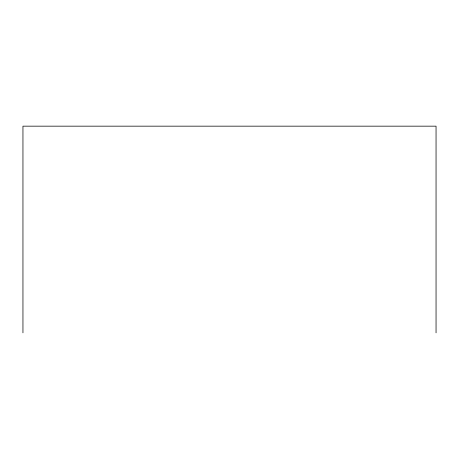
<?xml version="1.0" encoding="UTF-8"?>
<svg xmlns="http://www.w3.org/2000/svg" width="459" height="459" viewBox="0 0 459 459"><rect width="100%" height="100%" fill="white"/><g stroke="black" fill="none" stroke-linecap="round" stroke-linejoin="round"><path stroke-width="0.69" d="M436.05 332.838L436.05 126.162L22.95 126.162L22.95 332.838"/></g></svg>
